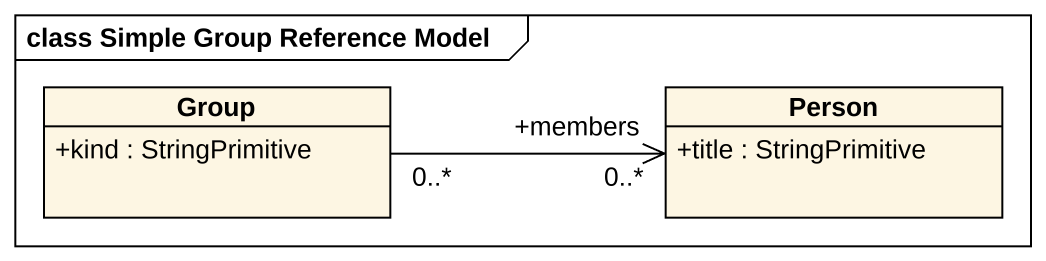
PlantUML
@startuml
mainframe class Simple Group Reference Model
hide circle
hide empty members
skinparam classAttributeIconSize 0
class "Group" as Group_ {
  +kind : StringPrimitive
}
class "Person" as Person_ {
  +title : StringPrimitive
}
Group_ "0..*" -right-> "+members\n0..*" Person_
@enduml
